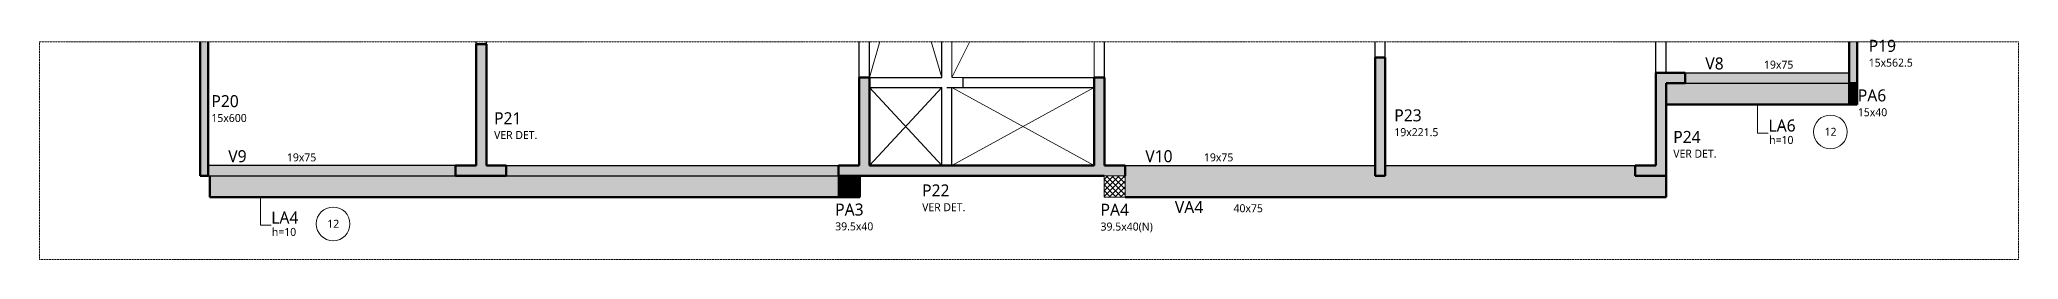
# Model space of a CAD drawing. Header units: centimetres. Extents: x -1981 to 73905, y -3196 to 88043.
# Drawn here: x 32430 to 36140, y -1072 to -661 of the extents above; entities that cross this region are included whole.
import ezdxf

# ---------------------------------------------------------------- set-up
doc = ezdxf.new("R2010")
doc.units = ezdxf.units.CM
for name, pattern in [('Hidden', [0.714375, 0.47625, -0.238125]), ('Projeção', [0.396875, 0.238125, -0.15875]), ('Traço', [0.635, 0.3175, -0.3175])]:
    doc.linetypes.add(name, pattern=pattern)
doc.layers.add('A-DETL', color=7, linetype='Continuous', lineweight=18, true_color=0x00a600)
for name, color, linetype, lineweight in [('A-DETL-GENF', 7, 'Continuous', 18), ('A-DETL-MBND', 7, 'Continuous', 18), ('A-FLOR', 7, 'Continuous', 25), ('A-FLOR-IDEN', 7, 'Continuous', 9), ('S-BEAM', 7, 'Continuous', 25), ('S-BEAM-HDLN', 7, 'Traço', 25), ('S-BEAM-IDEN', 7, 'Continuous', 9), ('S-COLS', 7, 'Continuous', 25), ('S-COLS-IDEN', 7, 'Continuous', 9), ('S-STRS-MBND', 7, 'Projeção', 18)]:
    doc.layers.add(name, color=color, linetype=linetype, lineweight=lineweight)
doc.styles.add('Gadugi', font='gadugi.ttf', dxfattribs={"height": 15})
doc.styles.add('Gadugi_2', font='gadugi.ttf', dxfattribs={"height": 0.2})
doc.styles.add('Gadugi_3', font='gadugi.ttf', dxfattribs={"height": 22.5})

# ---------------------------------------------------------------- blocks, each defined once
blk = doc.blocks.new('PED_TAG_PILAR_R04 - PILAR VER DET_-2523782-DM G 005 - DETALHE SUL PAV 17')
at = {"layer": 'S-COLS-IDEN', "insert": (0.115, -0.633), "char_height": 0.2, "width": 1.37089, "attachment_point": 1, "style": 'Gadugi_2'}
blk.add_mtext('VER DET.', dxfattribs=at)
blk = doc.blocks.new('PED_TAG_LAJE_R03 - TÍTULO_ESPESSURA_REBAIXO _LADO_-2582900-DM G 005 - DETALHE SUL PAV 17')
at = {"layer": 'A-FLOR-IDEN'}
blk.add_circle((1.073, 0), 0.421, dxfattribs=at)

msp = doc.modelspace()

# ---------------------------------------------------------------- hatches: boundary and pattern name
at = {"layer": 'A-DETL-GENF', "true_color": 0x0000ff}
h = msp.add_hatch(dxfattribs=at)
h.set_pattern_fill('FP_2', color=5, style=0, pattern_type=2)
h.set_pattern_definition([(45, (34489.2366, 0), (-5.3033, 5.3033), []), (135, (34489.2366, 0), (-5.3033, -5.3033), [])])
h.paths.add_polyline_path([(34464.88, -955.95), (34464.88, -915.95), (34425.38, -915.95), (34425.38, -955.95)], flags=0)
at = {"layer": 'A-FLOR', "true_color": 0xffffcc}
for points in [[(35514.63, -782.38), (35822.38, -782.38), (35822.38, -742.38), (35478.88, -742.38), (35478.88, -782.38)], [(33304.62, -955.95), (33927.87, -955.95), (33927.87, -915.95), (32748.88, -915.95), (32748.88, -955.95), (33267.37, -955.95)]]:
    msp.add_hatch(color=7, dxfattribs=at).paths.add_polyline_path(points, flags=0)
at = {"layer": 'S-BEAM', "true_color": 0xffffcc}
for points in [[(35822.38, -742.38), (35822.38, -723.38), (35514.63, -723.38), (35514.63, -742.38)], [(33209.62, -915.95), (33209.62, -896.95), (32745.38, -896.95), (32745.38, -915.95)], [(33820.69, -915.95), (33927.64, -915.95), (33927.64, -896.95), (33304.62, -896.95), (33304.62, -915.95), (33356.8, -915.95)], [(34933.38, -915.95), (34933.38, -896.95), (34464.63, -896.95), (34464.63, -915.95), (34748.48, -915.95)], [(35478.88, -955.95), (35478.88, -915.95), (34464.88, -915.95), (34464.88, -955.95), (35212.37, -955.95)], [(35421.13, -915.95), (35421.13, -896.95), (34952.38, -896.95), (34952.38, -915.95), (35212.37, -915.95)]]:
    msp.add_hatch(color=7, dxfattribs=at).paths.add_polyline_path(points, flags=0)
at = {"layer": 'S-COLS', "true_color": 0x808080}
for points in [[(32745.38, -915.95), (32745.38, -664.79), (32730.38, -664.79), (32730.38, -915.95)], [(35837.38, -742.38), (35837.38, -664.79), (35822.38, -664.79), (35822.38, -742.38)], [(33209.62, -915.95), (33304.62, -915.95), (33304.62, -896.95), (33267.37, -896.95), (33267.37, -669.38), (33248.37, -669.38), (33248.37, -896.95), (33209.62, -896.95)], [(34952.38, -915.95), (34952.38, -694.48), (34933.38, -694.48), (34933.38, -915.95)], [(34284.59, -915.95), (34464.63, -915.95), (34464.63, -896.95), (34425.89, -896.95), (34425.89, -731.83), (34406.89, -731.83), (34406.89, -896.95), (33985.37, -896.95), (33985.37, -731.83), (33966.37, -731.83), (33966.37, -896.95), (33927.64, -896.95), (33927.64, -915.95), (34052.64, -915.95)], [(35478.88, -915.95), (35478.88, -742.38), (35514.63, -742.38), (35514.63, -723.38), (35459.88, -723.38), (35459.88, -896.95), (35421.13, -896.95), (35421.13, -915.95)], [(35837.38, -782.38), (35837.38, -742.38), (35822.38, -742.38), (35822.38, -782.38)], [(33967.37, -955.95), (33967.37, -915.95), (33927.87, -915.95), (33927.87, -955.95)]]:
    msp.add_hatch(color=8, dxfattribs=at).paths.add_polyline_path(points, flags=0)

# ---------------------------------------------------------------- linework, layer by layer
at = {"layer": 'A-DETL', "color": 7, "linetype": 'Hidden'}
for p, q in [((32429.59, -665.44), (32429.59, -1072.44)), ((36139.59, -665.44), (32429.59, -665.44)), ((36139.59, -1072.44), (36139.59, -665.44)), ((32429.59, -1072.44), (36139.59, -1072.44))]:
    msp.add_line(p, q, dxfattribs=at)
at = {"layer": 'A-DETL', "color": 7}
for p, q in [((34004.87, -664.79), (33985.37, -731.83)), ((34120.9, -731.83), (34101.4, -664.79)), ((34139.9, -731.83), (34173.61, -664.79)), ((34120.9, -750.83), (33985.37, -896.95)), ((33985.37, -750.83), (34120.9, -896.95)), ((34139.9, -750.83), (34406.89, -896.95)), ((34406.89, -750.83), (34139.9, -896.95)), ((35650.63, -782.38), (35650.63, -836.38)), ((35650.63, -836.38), (35670.63, -836.38)), ((34464.88, -915.95), (34425.38, -915.95)), ((34425.38, -915.95), (34425.38, -955.95)), ((34464.88, -955.95), (34464.88, -915.95)), ((32843.49, -954.55), (32843.49, -1008.55)), ((34425.38, -955.95), (34464.88, -955.95)), ((32843.49, -1008.55), (32863.49, -1008.55))]:
    msp.add_line(p, q, dxfattribs=at)
at = {"layer": 'A-DETL-MBND'}
msp.add_line((34139.9, -750.95), (34406.89, -750.95), dxfattribs=at)
at = {"layer": 'A-FLOR', "color": 190, "lineweight": 70, "true_color": 0x8000ff}
for p, q in [((35822.38, -742.38), (35822.38, -782.38)), ((35822.38, -782.38), (35478.88, -782.38)), ((32748.88, -955.95), (32748.88, -915.95)), ((33927.87, -955.95), (32748.88, -955.95))]:
    msp.add_line(p, q, dxfattribs=at)
at = {"layer": 'S-BEAM'}
for p, q in [((33248.37, -669.38), (33248.37, -664.79)), ((33267.37, -669.38), (33267.37, -664.79)), ((33966.37, -731.83), (33966.37, -664.79)), ((33985.37, -731.83), (33985.37, -664.79)), ((34120.9, -731.83), (34120.9, -664.79)), ((34425.89, -731.83), (34425.89, -664.79)), ((34933.38, -694.48), (34933.38, -664.79)), ((34952.38, -694.48), (34952.38, -664.79)), ((35459.88, -723.38), (35459.88, -664.79)), ((35478.88, -723.38), (35478.88, -664.79)), ((33985.37, -731.83), (34120.9, -731.83)), ((35514.63, -723.38), (35822.38, -723.38)), ((33985.37, -750.83), (34120.9, -750.83)), ((34120.9, -896.95), (34120.9, -750.83)), ((34139.9, -896.95), (34139.9, -750.83)), ((34139.9, -750.83), (34406.89, -750.83)), ((35514.63, -742.38), (35822.38, -742.38)), ((33209.62, -896.95), (32745.38, -896.95)), ((32745.38, -915.95), (33209.62, -915.95)), ((33304.62, -896.95), (33927.64, -896.95)), ((33304.62, -915.95), (33927.64, -915.95)), ((34464.63, -896.95), (34933.38, -896.95)), ((34952.38, -896.95), (35421.13, -896.95))]:
    msp.add_line(p, q, dxfattribs=at)
at = {"layer": 'S-BEAM', "color": 190, "lineweight": 70, "true_color": 0x8000ff}
for p, q in [((35478.88, -955.95), (35478.88, -915.95)), ((34464.88, -955.95), (35478.88, -955.95))]:
    msp.add_line(p, q, dxfattribs=at)
at = {"layer": 'S-BEAM-HDLN', "linetype": 'Continuous'}
for p, q in [((34160.9, -750.83), (34160.9, -731.95)), ((34160.9, -731.95), (34406.89, -731.95)), ((34130.4, -750.95), (34130.4, -750.83)), ((34130.4, -750.83), (34139.89, -750.83)), ((34130.4, -750.95), (34139.89, -750.95))]:
    msp.add_line(p, q, dxfattribs=at)
at = {"layer": 'S-COLS', "lineweight": 50}
for p, q in [((32730.38, -915.95), (32730.38, -664.79)), ((32745.38, -664.79), (32745.38, -915.95)), ((35822.38, -742.38), (35822.38, -664.79)), ((35837.38, -664.79), (35837.38, -742.38)), ((33248.37, -896.95), (33248.37, -669.38)), ((33248.37, -669.38), (33267.37, -669.38)), ((33267.37, -669.38), (33267.37, -896.95)), ((34933.38, -915.95), (34933.38, -694.48)), ((34933.38, -694.48), (34952.38, -694.48)), ((34952.38, -694.48), (34952.38, -915.95)), ((33966.37, -896.95), (33966.37, -731.83)), ((33966.37, -731.83), (33985.37, -731.83)), ((33985.37, -731.83), (33985.37, -896.95)), ((34406.89, -896.95), (34406.89, -731.83)), ((34406.89, -731.83), (34425.89, -731.83)), ((34425.89, -731.83), (34425.89, -896.95)), ((35459.88, -896.95), (35459.88, -723.38)), ((35459.88, -723.38), (35514.63, -723.38)), ((35514.63, -723.38), (35514.63, -742.38)), ((35514.63, -742.38), (35478.88, -742.38)), ((35478.88, -742.38), (35478.88, -915.95)), ((35837.38, -742.38), (35822.38, -742.38)), ((32745.38, -915.95), (32730.38, -915.95)), ((33209.62, -915.95), (33209.62, -896.95)), ((33209.62, -896.95), (33248.37, -896.95)), ((33304.62, -915.95), (33209.62, -915.95)), ((33267.37, -896.95), (33304.62, -896.95)), ((33304.62, -896.95), (33304.62, -915.95)), ((33927.64, -915.95), (33927.64, -896.95)), ((33927.64, -896.95), (33966.37, -896.95)), ((34425.38, -915.95), (33927.64, -915.95)), ((33985.37, -896.95), (34406.89, -896.95)), ((34425.89, -896.95), (34464.63, -896.95)), ((34464.63, -896.95), (34464.63, -915.95)), ((34952.38, -915.95), (34933.38, -915.95)), ((35421.13, -915.95), (35421.13, -896.95)), ((35421.13, -896.95), (35459.88, -896.95)), ((35478.88, -915.95), (35421.13, -915.95))]:
    msp.add_line(p, q, dxfattribs=at)
at = {"layer": 'S-COLS', "color": 190, "lineweight": 70, "true_color": 0x8000ff}
for p, q in [((35822.38, -782.38), (35822.38, -742.38)), ((35822.38, -742.38), (35837.38, -742.38)), ((35837.38, -742.38), (35837.38, -782.38)), ((35837.38, -782.38), (35822.38, -782.38)), ((33927.87, -955.95), (33927.87, -915.95)), ((33927.87, -915.95), (33967.37, -915.95)), ((33967.37, -915.95), (33967.37, -955.95)), ((33967.37, -955.95), (33927.87, -955.95))]:
    msp.add_line(p, q, dxfattribs=at)
at = {"layer": 'S-STRS-MBND'}
for p, q in [((34139.9, -664.79), (34139.9, -731.83)), ((34406.89, -731.83), (34406.89, -664.79)), ((34139.9, -731.83), (34406.89, -731.83))]:
    msp.add_line(p, q, dxfattribs=at)

# ---------------------------------------------------------------- block references
at = {"layer": 'A-FLOR-IDEN', "xscale": 74.99999999999996, "yscale": 74.99999999999996, "zscale": 74.99999999999996}
for p in [(35706.63, -833.84), (32899.5, -1006.02)]:
    msp.add_blockref('PED_TAG_LAJE_R03 - TÍTULO_ESPESSURA_REBAIXO _LADO_-2582900-DM G 005 - DETALHE SUL PAV 17', p, dxfattribs=at)
at = {"layer": 'S-COLS-IDEN', "xscale": 74.99999999999996, "yscale": 74.99999999999996, "zscale": 74.99999999999996}
for p in [(33273.12, -784.67), (35483.88, -819.66), (34075.61, -919.79)]:
    msp.add_blockref('PED_TAG_PILAR_R04 - PILAR VER DET_-2523782-DM G 005 - DETALHE SUL PAV 17', p, dxfattribs=at)

# ---------------------------------------------------------------- texts
at = {"layer": 'A-FLOR-IDEN', "attachment_point": 1}
for s, insert, char_height, width, style in [('LA6', (35671.07, -810.69), 22.5, 63.7342, 'Gadugi_3'), ('h=10', (35672.24, -841.41), 15, 59.5253, 'Gadugi'), ('12', (35776.17, -826.19), 15, 27.6582, 'Gadugi'), ('LA4', (32863.93, -982.87), 22.5, 63.7342, 'Gadugi_3'), ('12', (32969.03, -998.36), 15, 27.6582, 'Gadugi'), ('h=10', (32865.1, -1013.58), 15, 59.5253, 'Gadugi')]:
    msp.add_mtext(s, dxfattribs=dict(at, insert=insert, char_height=char_height, width=width, style=style))
at = {"layer": 'S-BEAM-IDEN', "attachment_point": 1}
for s, insert, char_height, width, style in [('V8', (35552.63, -694.47), 22.5, 45.0949, 'Gadugi_3'), ('19x75', (35662.57, -700.38), 15, 67.3417, 'Gadugi'), ('V9', (32783.37, -868.04), 22.5, 45.0949, 'Gadugi_3'), ('19x75', (32893.32, -873.94), 15, 67.3417, 'Gadugi'), ('V10', (34502.63, -868.04), 22.5, 66.1392, 'Gadugi_3'), ('19x75', (34612.58, -873.94), 15, 67.3417, 'Gadugi'), ('VA4', (34558.1, -963.33), 22.5, 69.7468, 'Gadugi_3'), ('40x75', (34668.05, -969.23), 15, 67.3417, 'Gadugi')]:
    msp.add_mtext(s, dxfattribs=dict(at, insert=insert, char_height=char_height, width=width, style=style))
at = {"layer": 'S-COLS-IDEN', "attachment_point": 1}
for s, insert, char_height, width, style in [('P19', (35858.9, -661.43), 22.5, 63.7342, 'Gadugi_3'), ('15x562.5', (35858.9, -696.66), 15, 100.4114, 'Gadugi'), ('P20', (32751.74, -765.02), 22.5, 63.7342, 'Gadugi_3'), ('PA6', (35838.56, -754.27), 22.5, 67.3417, 'Gadugi_3'), ('15x600', (32751.74, -800.26), 15, 81.1709, 'Gadugi'), ('P21', (33281.74, -797.02), 22.5, 63.7342, 'Gadugi_3'), ('P23', (34969.5, -791.57), 22.5, 63.7342, 'Gadugi_3'), ('15x40', (35838.56, -789.5), 15, 67.3417, 'Gadugi'), ('19x221.5', (34969.5, -826.81), 15, 100.4114, 'Gadugi'), ('P24', (35492.5, -832.02), 22.5, 63.7342, 'Gadugi_3'), ('P22', (34084.22, -932.15), 22.5, 63.7342, 'Gadugi_3'), ('PA3', (33921.24, -967.93), 22.5, 67.3417, 'Gadugi_3'), ('PA4', (34418.75, -968.31), 22.5, 67.3417, 'Gadugi_3'), ('39.5x40', (33921.24, -1003.16), 15, 86.5822, 'Gadugi'), ('39.5x40(N)', (34418.75, -1003.54), 15, 121.4557, 'Gadugi')]:
    msp.add_mtext(s, dxfattribs=dict(at, insert=insert, char_height=char_height, width=width, style=style))

doc.saveas('drawing.dxf')
